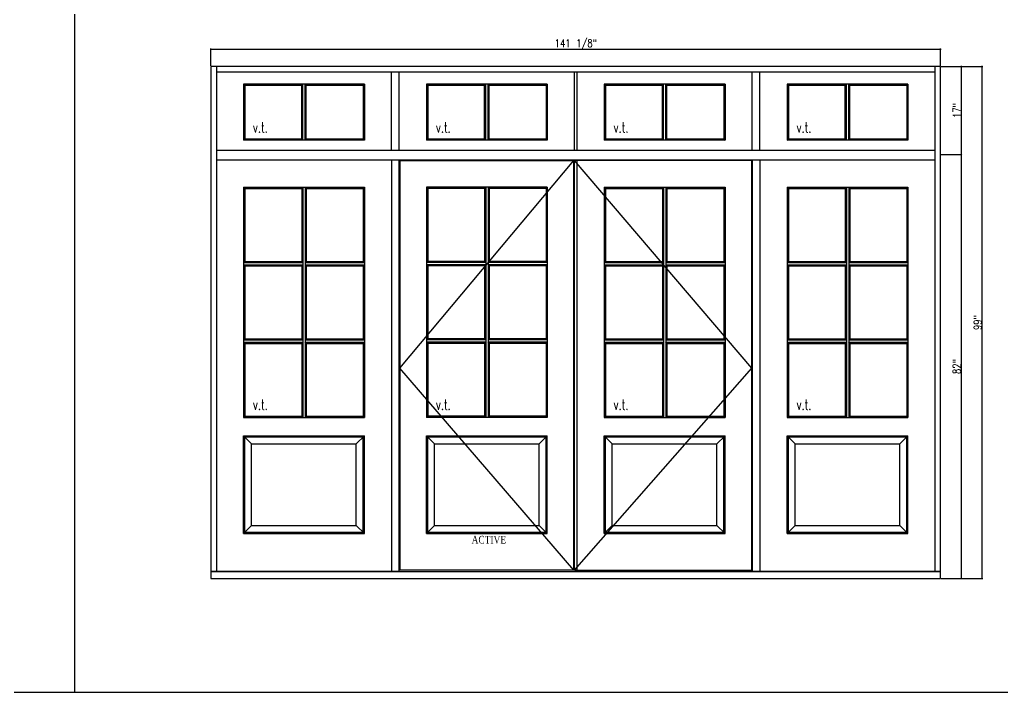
# Model space of a CAD drawing. Header units: inches. Extents: x 1985 to 11287, y 379 to 4336.
# Drawn here: x 9575.8 to 9765.8, y 3811.8 to 3941.9 of the extents above; entities that cross this region are included whole.
import ezdxf

# ---------------------------------------------------------------- set-up
doc = ezdxf.new("R2010")
doc.units = ezdxf.units.IN
doc.header["$MEASUREMENT"] = 0
doc.layers.get('0').update_dxf_attribs({"linetype": 'CONTINUOUS'})
doc.layers.get('Defpoints').update_dxf_attribs({"linetype": 'CONTINUOUS'})
for name, color, linetype in [('COTE1-1 99', 7, 'CONTINUOUS'), ('elevation 99', 7, 'CONTINUOUS'), ('opening side 99', 1, 'CONTINUOUS'), ('separation 99', 3, 'CONTINUOUS')]:
    doc.layers.add(name, color=color, linetype=linetype)
doc.styles.get("Standard").update_dxf_attribs({"font": 'txt.shx', "width": 0.8})
doc.styles.add('Times', font='times.ttf', dxfattribs={"width": 0.8})
doc.dimstyles.new('Elevation', dxfattribs={"dimscale": 2, "dimtxt": 0.75, "dimasz": 0.0625, "dimexe": 0.0625, "dimexo": 0.0625, "dimgap": 0.0625, "dimtad": 1, "dimdec": 5, "dimzin": 0, "dimdsep": 46, "dimlunit": 5, "dimtxsty": 'Standard', "dimblk1": 'OBLIQUE', "dimblk2": 'OBLIQUE', "dimsah": 1, "dimcen": 2, "dimdle": 0.0625, "dimclrd": 1, "dimclre": 1, "dimadec": 1, "dimazin": 0, "dimtfac": 0.375, "dimtdec": 5, "dimtmove": 0, "dimatfit": 3, "dimldrblk": 'OBLIQUE', "dimfxl": 1, "dimfrac": 2, "dimtolj": 1, "dimtzin": 0, "dimarcsym": 0})

# ---------------------------------------------------------------- blocks, each defined once
blk = doc.blocks.new('_OBLIQUE')
at = {"color": 0, "linetype": 'ByBlock'}
blk.add_line((-0.5, -0.5), (0.5, 0.5), dxfattribs=at)
blk = doc.blocks.new('*D479')
at = {"layer": 'COTE1-1 99', "color": 1, "lineweight": -2, "transparency": 16777216}
for p, q in [((9612.62, 3936.23), (9754, 3936.23)), ((9612.75, 3932.95), (9612.75, 3936.35)), ((9753.87, 3932.95), (9753.87, 3936.35))]:
    blk.add_line(p, q, dxfattribs=at)
at = {"layer": 'Defpoints', "color": 0, "transparency": 16777216}
for p in [(9753.87, 3936.23), (9612.75, 3932.82), (9753.87, 3932.82)]:
    blk.add_point(p, dxfattribs=at)
at = {"layer": 'COTE1-1 99', "color": 1, "lineweight": -2, "transparency": 16777216, "xscale": 0.125, "yscale": 0.125, "zscale": 0.125, "rotation": 180}
blk.add_blockref('_OBLIQUE', (9612.75, 3936.23), dxfattribs=at)
at = {"layer": 'COTE1-1 99', "color": 1, "lineweight": -2, "transparency": 16777216, "xscale": 0.125, "yscale": 0.125, "zscale": 0.125}
blk.add_blockref('_OBLIQUE', (9753.87, 3936.23), dxfattribs=at)
at = {"layer": 'COTE1-1 99', "color": 0, "transparency": 16777216, "insert": (9683.31, 3937.1), "char_height": 1.5, "attachment_point": 5}
blk.add_mtext('\\A1;141 1/8"', dxfattribs=at)
blk = doc.blocks.new('*D480')
at = {"layer": 'COTE1-1 99', "color": 1, "lineweight": -2, "transparency": 16777216}
for p, q in [((9754, 3932.82), (9758, 3932.82)), ((9757.88, 3915.7), (9757.88, 3932.95)), ((9754, 3915.82), (9758, 3915.82))]:
    blk.add_line(p, q, dxfattribs=at)
at = {"layer": 'Defpoints', "color": 0, "transparency": 16777216}
for p in [(9753.87, 3932.82), (9757.88, 3932.82), (9753.87, 3915.82)]:
    blk.add_point(p, dxfattribs=at)
at = {"layer": 'COTE1-1 99', "color": 1, "lineweight": -2, "transparency": 16777216, "xscale": 0.125, "yscale": 0.125, "zscale": 0.125}
for p, rotation in [((9757.88, 3932.82), 90), ((9757.88, 3915.82), 270)]:
    blk.add_blockref('_OBLIQUE', p, dxfattribs=dict(at, rotation=rotation))
at = {"layer": 'COTE1-1 99', "color": 0, "transparency": 16777216, "insert": (9757, 3924.32), "char_height": 1.5, "attachment_point": 5, "rotation": 90}
blk.add_mtext('\\A1;17"', dxfattribs=at)
blk = doc.blocks.new('*D481')
at = {"layer": 'COTE1-1 99', "color": 1, "lineweight": -2, "transparency": 16777216}
for p, q in [((9754, 3915.82), (9758, 3915.82)), ((9757.88, 3833.7), (9757.88, 3915.95)), ((9754, 3833.82), (9758, 3833.82))]:
    blk.add_line(p, q, dxfattribs=at)
at = {"layer": 'Defpoints', "color": 0, "transparency": 16777216}
for p in [(9753.87, 3915.82), (9757.88, 3915.82), (9753.87, 3833.82)]:
    blk.add_point(p, dxfattribs=at)
at = {"layer": 'COTE1-1 99', "color": 1, "lineweight": -2, "transparency": 16777216, "xscale": 0.125, "yscale": 0.125, "zscale": 0.125}
for p, rotation in [((9757.88, 3915.82), 90), ((9757.88, 3833.82), 270)]:
    blk.add_blockref('_OBLIQUE', p, dxfattribs=dict(at, rotation=rotation))
at = {"layer": 'COTE1-1 99', "color": 0, "transparency": 16777216, "insert": (9757, 3874.82), "char_height": 1.5, "attachment_point": 5, "rotation": 90}
blk.add_mtext('\\A1;82"', dxfattribs=at)
blk = doc.blocks.new('*D482')
at = {"layer": 'COTE1-1 99', "color": 1, "lineweight": -2, "transparency": 16777216}
for p, q in [((9754, 3932.82), (9762.02, 3932.82)), ((9761.9, 3833.7), (9761.9, 3932.95)), ((9754, 3833.82), (9762.02, 3833.82))]:
    blk.add_line(p, q, dxfattribs=at)
at = {"layer": 'Defpoints', "color": 0, "transparency": 16777216}
for p in [(9753.87, 3932.82), (9761.9, 3932.82), (9753.87, 3833.82)]:
    blk.add_point(p, dxfattribs=at)
at = {"layer": 'COTE1-1 99', "color": 1, "lineweight": -2, "transparency": 16777216, "xscale": 0.125, "yscale": 0.125, "zscale": 0.125}
for p, rotation in [((9761.9, 3932.82), 90), ((9761.9, 3833.82), 270)]:
    blk.add_blockref('_OBLIQUE', p, dxfattribs=dict(at, rotation=rotation))
at = {"layer": 'COTE1-1 99', "color": 0, "transparency": 16777216, "insert": (9761.02, 3883.32), "char_height": 1.5, "attachment_point": 5, "rotation": 90}
blk.add_mtext('\\A1;99"', dxfattribs=at)

msp = doc.modelspace()

# ---------------------------------------------------------------- linework, layer by layer
at = {"layer": 'elevation 99'}
for p, q in [((9612.747025, 3932.821778), (9612.747025, 3833.821778)), ((9649.747025, 3932.821778), (9612.747025, 3932.821778)), ((9613.809525, 3932.821778), (9613.809525, 3835.281307)), ((9719.497025, 3932.821778), (9647.122025, 3932.821778)), ((9753.872025, 3932.821778), (9716.872025, 3932.821778)), ((9752.809525, 3835.281307), (9752.809525, 3932.821778)), ((9753.872025, 3833.821778), (9753.872025, 3932.821778)), ((9649.747025, 3931.759278), (9613.809525, 3931.759278)), ((9719.497025, 3931.759278), (9647.122025, 3931.759278)), ((9647.684525, 3916.656315), (9647.684525, 3931.759278)), ((9649.184525, 3916.656315), (9649.184525, 3931.759278)), ((9683.059575, 3916.656315), (9683.059575, 3931.759278)), ((9683.559575, 3916.656315), (9683.559575, 3931.759278)), ((9752.809525, 3931.759278), (9716.872025, 3931.759278)), ((9717.434525, 3916.656315), (9717.434525, 3931.759278)), ((9718.934525, 3916.656315), (9718.934525, 3931.759278)), ((9619.31041, 3929.196756), (9619.069338, 3929.437827)), ((9619.069338, 3929.437827), (9619.069338, 3918.580702)), ((9642.424711, 3929.437827), (9619.069338, 3929.437827)), ((9619.31041, 3929.196756), (9619.31041, 3918.821773)), ((9630.309525, 3929.196756), (9619.31041, 3929.196756)), ((9630.309525, 3929.196756), (9630.513725, 3929.437827)), ((9630.309525, 3918.821773), (9630.309525, 3929.196756)), ((9630.513725, 3918.580702), (9630.513725, 3929.437827)), ((9630.980325, 3918.580702), (9630.980325, 3929.437827)), ((9631.184525, 3929.196756), (9630.980325, 3929.437827)), ((9642.18364, 3929.196756), (9631.184525, 3929.196756)), ((9631.184525, 3918.821773), (9631.184525, 3929.196756)), ((9642.18364, 3929.196756), (9642.424711, 3929.437827)), ((9642.18364, 3929.196756), (9642.18364, 3918.821773)), ((9642.424711, 3929.437827), (9642.424711, 3918.580702)), ((9654.68541, 3929.196756), (9654.444338, 3929.437827)), ((9654.444338, 3929.437827), (9654.444338, 3918.580702)), ((9677.799711, 3929.437827), (9654.444338, 3929.437827)), ((9654.68541, 3929.196756), (9654.68541, 3918.821773)), ((9665.684525, 3929.196756), (9654.68541, 3929.196756)), ((9665.684525, 3929.196756), (9665.888725, 3929.437827)), ((9665.684525, 3918.821773), (9665.684525, 3929.196756)), ((9665.888725, 3918.580702), (9665.888725, 3929.437827)), ((9666.355325, 3918.580702), (9666.355325, 3929.437827)), ((9666.559525, 3929.196756), (9666.355325, 3929.437827)), ((9677.55864, 3929.196756), (9666.559525, 3929.196756)), ((9666.559525, 3918.821773), (9666.559525, 3929.196756)), ((9677.55864, 3929.196756), (9677.799711, 3929.437827)), ((9677.55864, 3929.196756), (9677.55864, 3918.821773)), ((9677.799711, 3929.437827), (9677.799711, 3918.580702)), ((9688.819338, 3929.437827), (9689.06041, 3929.196756)), ((9688.819338, 3929.437827), (9688.819338, 3918.580702)), ((9712.174711, 3929.437827), (9688.819338, 3929.437827)), ((9689.06041, 3929.196756), (9689.06041, 3918.821773)), ((9700.059525, 3929.196756), (9689.06041, 3929.196756)), ((9700.059525, 3929.196756), (9700.263725, 3929.437827)), ((9700.059525, 3918.821773), (9700.059525, 3929.196756)), ((9700.263725, 3918.580702), (9700.263725, 3929.437827)), ((9700.730325, 3918.580702), (9700.730325, 3929.437827)), ((9700.934525, 3929.196756), (9700.730325, 3929.437827)), ((9711.93364, 3929.196756), (9700.934525, 3929.196756)), ((9700.934525, 3918.821773), (9700.934525, 3929.196756)), ((9711.93364, 3929.196756), (9712.174711, 3929.437827)), ((9711.93364, 3929.196756), (9711.93364, 3918.821773)), ((9712.174711, 3929.437827), (9712.174711, 3918.580702)), ((9724.43541, 3929.196756), (9724.194338, 3929.437827)), ((9724.194338, 3929.437827), (9724.194338, 3918.580702)), ((9747.549711, 3929.437827), (9724.194338, 3929.437827)), ((9724.43541, 3929.196756), (9724.43541, 3918.821773)), ((9735.434525, 3929.196756), (9724.43541, 3929.196756)), ((9735.434525, 3929.196756), (9735.638725, 3929.437827)), ((9735.434525, 3918.821773), (9735.434525, 3929.196756)), ((9735.638725, 3918.580702), (9735.638725, 3929.437827)), ((9736.105325, 3918.580702), (9736.105325, 3929.437827)), ((9736.309525, 3929.196756), (9736.105325, 3929.437827)), ((9747.30864, 3929.196756), (9736.309525, 3929.196756)), ((9736.309525, 3918.821773), (9736.309525, 3929.196756)), ((9747.30864, 3929.196756), (9747.549711, 3929.437827)), ((9747.30864, 3929.196756), (9747.30864, 3918.821773)), ((9747.549711, 3929.437827), (9747.549711, 3918.580702)), ((9619.31041, 3918.821773), (9619.069338, 3918.580702)), ((9630.309525, 3918.821773), (9619.31041, 3918.821773)), ((9630.513725, 3918.580702), (9630.309525, 3918.821773)), ((9631.184525, 3918.821773), (9630.980325, 3918.580702)), ((9642.190117, 3918.821773), (9631.184525, 3918.821773)), ((9642.424711, 3918.580702), (9642.18364, 3918.821773)), ((9642.424711, 3918.580702), (9642.190117, 3918.821773)), ((9654.68541, 3918.821773), (9654.444338, 3918.580702)), ((9665.684525, 3918.821773), (9654.68541, 3918.821773)), ((9665.888725, 3918.580702), (9665.684525, 3918.821773)), ((9666.559525, 3918.821773), (9666.355325, 3918.580702)), ((9677.565117, 3918.821773), (9666.559525, 3918.821773)), ((9677.565117, 3918.821773), (9677.799711, 3918.580702)), ((9689.06041, 3918.821773), (9688.819338, 3918.580702)), ((9700.059525, 3918.821773), (9689.06041, 3918.821773)), ((9700.263725, 3918.580702), (9700.059525, 3918.821773)), ((9700.934525, 3918.821773), (9700.730325, 3918.580702)), ((9711.940117, 3918.821773), (9700.934525, 3918.821773)), ((9711.93364, 3918.821773), (9712.174711, 3918.580702)), ((9724.194338, 3918.580702), (9724.43541, 3918.821773)), ((9735.434525, 3918.821773), (9724.43541, 3918.821773)), ((9735.638725, 3918.580702), (9735.434525, 3918.821773)), ((9736.309525, 3918.821773), (9736.105325, 3918.580702)), ((9747.315117, 3918.821773), (9736.309525, 3918.821773)), ((9747.549711, 3918.580702), (9747.30864, 3918.821773)), ((9642.424711, 3918.580702), (9619.069338, 3918.580702)), ((9677.799711, 3918.580702), (9654.444338, 3918.580702)), ((9712.174711, 3918.580702), (9688.819338, 3918.580702)), ((9747.549711, 3918.580702), (9724.194338, 3918.580702)), ((9613.809525, 3916.821778), (9613.809525, 3914.196778)), ((9613.809525, 3916.656315), (9752.809525, 3916.656315)), ((9683.059525, 3914.759278), (9613.809525, 3914.759278)), ((9647.684525, 3914.759278), (9647.684525, 3835.281307)), ((9649.184525, 3835.281307), (9649.184525, 3914.759278)), ((9649.278225, 3914.665578), (9649.278225, 3835.412249)), ((9649.278225, 3914.665578), (9682.965725, 3914.665578)), ((9682.965725, 3835.412299), (9682.965725, 3914.665578)), ((9683.059475, 3835.412299), (9683.059475, 3914.665578)), ((9717.340825, 3914.665578), (9683.059475, 3914.665578)), ((9719.497025, 3914.759278), (9683.059525, 3914.759278)), ((9683.559475, 3835.412299), (9683.559475, 3914.665578)), ((9717.340775, 3835.412249), (9717.340775, 3914.665528)), ((9717.340825, 3914.665578), (9717.340825, 3835.412249)), ((9717.434525, 3914.759278), (9717.434525, 3835.281307)), ((9752.809525, 3914.759278), (9717.434525, 3914.759278)), ((9717.434525, 3835.281307), (9717.434525, 3914.759278)), ((9718.934525, 3914.759278), (9718.934525, 3835.281307)), ((9619.30951, 3909.259229), (9619.068438, 3909.527101)), ((9619.068438, 3909.527101), (9642.425611, 3909.527101)), ((9619.068438, 3909.527101), (9619.068438, 3864.960106)), ((9619.30951, 3909.259229), (9630.309525, 3909.259229)), ((9619.30951, 3909.259229), (9619.30951, 3895.155729)), ((9630.309525, 3909.259229), (9630.513725, 3909.527101)), ((9630.309525, 3909.259229), (9630.309525, 3895.155729)), ((9630.513725, 3909.527101), (9630.513725, 3864.960106)), ((9630.980325, 3909.527101), (9631.184525, 3909.259229)), ((9630.980325, 3909.527101), (9630.980325, 3864.960106)), ((9631.184525, 3909.259229), (9642.18454, 3909.259229)), ((9631.184525, 3909.259229), (9631.184525, 3895.155729)), ((9642.18454, 3909.259229), (9642.425611, 3909.527101)), ((9642.18454, 3909.259229), (9642.18454, 3895.155729)), ((9642.425611, 3909.527101), (9642.425611, 3864.960106)), ((9654.443438, 3909.527101), (9654.443438, 3864.960106)), ((9677.800611, 3909.527101), (9654.443438, 3909.527101)), ((9654.68451, 3909.259229), (9654.443438, 3909.527101)), ((9654.68451, 3909.259229), (9654.68451, 3895.155729)), ((9665.684525, 3909.259229), (9654.68451, 3909.259229)), ((9665.888725, 3909.527101), (9665.684525, 3909.259229)), ((9665.684525, 3909.259229), (9665.684525, 3895.155729)), ((9665.888725, 3909.527101), (9665.888725, 3864.960106)), ((9666.355325, 3909.527101), (9666.355325, 3864.960106)), ((9666.559525, 3909.259229), (9666.355325, 3909.527101)), ((9677.55954, 3909.259229), (9666.559525, 3909.259229)), ((9666.559525, 3909.259229), (9666.559525, 3895.155729)), ((9677.55954, 3909.259229), (9677.800611, 3909.527101)), ((9677.55954, 3909.259229), (9677.55954, 3895.155729)), ((9677.800611, 3909.527101), (9677.800611, 3864.960106)), ((9689.05951, 3909.259229), (9688.818438, 3909.527101)), ((9688.818438, 3909.527101), (9712.175611, 3909.527101)), ((9688.818438, 3909.527101), (9688.818438, 3864.960106)), ((9689.05951, 3909.259229), (9700.059525, 3909.259229)), ((9689.05951, 3909.259229), (9689.05951, 3895.155729)), ((9700.059525, 3909.259229), (9700.263725, 3909.527101)), ((9700.059525, 3909.259229), (9700.059525, 3895.155729)), ((9700.263725, 3909.527101), (9700.263725, 3864.960106)), ((9700.730325, 3909.527101), (9700.934525, 3909.259229)), ((9700.730325, 3909.527101), (9700.730325, 3864.960106)), ((9700.934525, 3909.259229), (9711.93454, 3909.259229)), ((9700.934525, 3909.259229), (9700.934525, 3895.155729)), ((9711.93454, 3909.259229), (9712.175611, 3909.527101)), ((9711.93454, 3909.259229), (9711.93454, 3895.155729)), ((9712.175611, 3909.527101), (9712.175611, 3864.960106)), ((9724.193438, 3909.527101), (9724.193438, 3864.960106)), ((9724.193438, 3909.527101), (9747.550611, 3909.527101)), ((9724.43451, 3909.259229), (9724.193438, 3909.527101)), ((9724.43451, 3909.259229), (9724.43451, 3895.155729)), ((9724.43451, 3909.259229), (9735.434525, 3909.259229)), ((9735.434525, 3909.259229), (9735.638725, 3909.527101)), ((9735.434525, 3909.259229), (9735.434525, 3895.155729)), ((9735.638725, 3909.527101), (9735.638725, 3864.960106)), ((9736.105325, 3909.527101), (9736.105325, 3864.960106)), ((9736.105325, 3909.527101), (9736.309525, 3909.259229)), ((9736.309525, 3909.259229), (9736.309525, 3895.155729)), ((9736.309525, 3909.259229), (9747.30954, 3909.259229)), ((9747.30954, 3909.259229), (9747.550611, 3909.527101)), ((9747.30954, 3909.259229), (9747.30954, 3895.155729)), ((9747.550611, 3909.527101), (9747.550611, 3864.960106)), ((9619.30951, 3895.155729), (9619.068438, 3894.951529)), ((9619.068438, 3894.951529), (9630.513725, 3894.951529)), ((9619.30951, 3894.280729), (9619.068438, 3894.484929)), ((9619.068438, 3894.484929), (9630.513725, 3894.484929)), ((9619.30951, 3895.155729), (9630.309525, 3895.155729)), ((9619.30951, 3894.280729), (9619.30951, 3880.177229)), ((9619.30951, 3894.280729), (9630.309525, 3894.280729)), ((9630.309525, 3895.155729), (9630.513725, 3894.951529)), ((9630.309525, 3894.280729), (9630.513725, 3894.484929)), ((9630.309525, 3894.280729), (9630.309525, 3880.177229)), ((9631.184525, 3895.155729), (9630.980325, 3894.951529)), ((9630.980325, 3894.951529), (9642.425611, 3894.951529)), ((9630.980325, 3894.484929), (9642.425611, 3894.484929)), ((9631.184525, 3894.280729), (9630.980325, 3894.484929)), ((9631.184525, 3895.155729), (9642.18454, 3895.155729)), ((9631.184525, 3894.280729), (9631.184525, 3880.177229)), ((9631.184525, 3894.280729), (9642.18454, 3894.280729)), ((9642.18454, 3895.155729), (9642.425611, 3894.951529)), ((9642.18454, 3894.280729), (9642.425611, 3894.484929)), ((9642.18454, 3894.280729), (9642.18454, 3880.177229)), ((9654.68451, 3895.155729), (9654.443438, 3894.951529)), ((9665.888725, 3894.951529), (9654.443438, 3894.951529)), ((9654.68451, 3894.280729), (9654.443438, 3894.484929)), ((9665.888725, 3894.484929), (9654.443438, 3894.484929)), ((9665.684525, 3895.155729), (9654.68451, 3895.155729)), ((9654.68451, 3894.280729), (9654.68451, 3880.177229)), ((9665.684525, 3894.280729), (9654.68451, 3894.280729)), ((9665.684525, 3895.155729), (9665.888725, 3894.951529)), ((9665.684525, 3894.280729), (9665.888725, 3894.484929)), ((9665.684525, 3894.280729), (9665.684525, 3880.177229)), ((9666.559525, 3895.155729), (9666.355325, 3894.951529)), ((9677.800611, 3894.951529), (9666.355325, 3894.951529)), ((9677.800611, 3894.484929), (9666.355325, 3894.484929)), ((9666.559525, 3894.280729), (9666.355325, 3894.484929)), ((9677.55954, 3895.155729), (9666.559525, 3895.155729)), ((9677.55954, 3894.280729), (9666.559525, 3894.280729)), ((9666.559525, 3894.280729), (9666.559525, 3880.177229)), ((9677.55954, 3895.155729), (9677.800611, 3894.951529)), ((9677.55954, 3894.280729), (9677.800611, 3894.484929)), ((9677.55954, 3894.280729), (9677.55954, 3880.177229)), ((9689.05951, 3895.155729), (9688.818438, 3894.951529)), ((9688.818438, 3894.951529), (9700.263725, 3894.951529)), ((9689.05951, 3894.280729), (9688.818438, 3894.484929)), ((9688.818438, 3894.484929), (9700.263725, 3894.484929)), ((9689.05951, 3895.155729), (9700.059525, 3895.155729)), ((9689.05951, 3894.280729), (9689.05951, 3880.177229)), ((9689.05951, 3894.280729), (9700.059525, 3894.280729)), ((9700.059525, 3895.155729), (9700.263725, 3894.951529)), ((9700.059525, 3894.280729), (9700.263725, 3894.484929)), ((9700.059525, 3894.280729), (9700.059525, 3880.177229)), ((9700.934525, 3895.155729), (9700.730325, 3894.951529)), ((9700.730325, 3894.951529), (9712.175611, 3894.951529)), ((9700.730325, 3894.484929), (9712.175611, 3894.484929)), ((9700.934525, 3894.280729), (9700.730325, 3894.484929)), ((9700.934525, 3895.155729), (9711.93454, 3895.155729)), ((9700.934525, 3894.280729), (9700.934525, 3880.177229)), ((9700.934525, 3894.280729), (9711.93454, 3894.280729)), ((9711.93454, 3895.155729), (9712.175611, 3894.951529)), ((9711.93454, 3894.280729), (9712.175611, 3894.484929)), ((9711.93454, 3894.280729), (9711.93454, 3880.177229)), ((9724.43451, 3895.155729), (9724.193438, 3894.951529)), ((9724.193438, 3894.951529), (9735.638725, 3894.951529)), ((9724.193438, 3894.484929), (9735.638725, 3894.484929)), ((9724.43451, 3894.280729), (9724.193438, 3894.484929)), ((9724.43451, 3895.155729), (9735.434525, 3895.155729)), ((9724.43451, 3894.280729), (9735.434525, 3894.280729)), ((9724.43451, 3894.280729), (9724.43451, 3880.177229)), ((9735.434525, 3895.155729), (9735.638725, 3894.951529)), ((9735.434525, 3894.280729), (9735.638725, 3894.484929)), ((9735.434525, 3894.280729), (9735.434525, 3880.177229)), ((9736.309525, 3895.155729), (9736.105325, 3894.951529)), ((9736.105325, 3894.951529), (9747.550611, 3894.951529)), ((9736.309525, 3894.280729), (9736.105325, 3894.484929)), ((9736.105325, 3894.484929), (9747.550611, 3894.484929)), ((9736.309525, 3895.155729), (9747.30954, 3895.155729)), ((9736.309525, 3894.280729), (9747.30954, 3894.280729)), ((9736.309525, 3894.280729), (9736.309525, 3880.177229)), ((9747.30954, 3895.155729), (9747.550611, 3894.951529)), ((9747.30954, 3894.280729), (9747.550611, 3894.484929)), ((9747.30954, 3894.280729), (9747.30954, 3880.177229)), ((9619.30951, 3880.177229), (9619.068438, 3879.973029)), ((9619.068438, 3879.973029), (9630.513725, 3879.973029)), ((9619.068438, 3879.510878), (9630.513725, 3879.510878)), ((9619.30951, 3880.177229), (9630.309525, 3880.177229)), ((9619.30951, 3879.306678), (9619.30951, 3865.201178)), ((9619.30951, 3879.306678), (9630.309525, 3879.306678)), ((9630.309525, 3879.306678), (9630.309525, 3865.201178)), ((9630.980325, 3879.973029), (9642.425611, 3879.973029)), ((9630.980325, 3879.510878), (9642.425611, 3879.510878)), ((9631.184525, 3880.177229), (9642.18454, 3880.177229)), ((9631.184525, 3879.306678), (9642.18454, 3879.306678)), ((9631.184525, 3879.306678), (9631.184525, 3865.201178)), ((9642.18454, 3880.177229), (9642.425611, 3879.973029)), ((9642.18454, 3879.306678), (9642.425611, 3879.510878)), ((9642.18454, 3879.306678), (9642.18454, 3865.201178)), ((9654.68451, 3880.177229), (9654.443438, 3879.973029)), ((9665.888725, 3879.973029), (9654.443438, 3879.973029)), ((9654.68451, 3879.306678), (9654.443438, 3879.510878)), ((9665.888725, 3879.510878), (9654.443438, 3879.510878)), ((9665.684525, 3880.177229), (9654.68451, 3880.177229)), ((9654.68451, 3879.306678), (9654.68451, 3865.201178)), ((9665.684525, 3879.306678), (9654.68451, 3879.306678)), ((9665.684525, 3879.306678), (9665.684525, 3865.201178)), ((9677.800611, 3879.973029), (9666.355325, 3879.973029)), ((9677.800611, 3879.510878), (9666.355325, 3879.510878)), ((9677.55954, 3880.177229), (9666.559525, 3880.177229)), ((9677.55954, 3879.306678), (9666.559525, 3879.306678)), ((9666.559525, 3879.306678), (9666.559525, 3865.201178)), ((9677.55954, 3880.177229), (9677.800611, 3879.973029)), ((9677.55954, 3879.306678), (9677.55954, 3865.201178)), ((9689.05951, 3880.177229), (9688.818438, 3879.973029)), ((9688.818438, 3879.973029), (9700.263725, 3879.973029)), ((9688.818438, 3879.510878), (9700.263725, 3879.510878)), ((9689.05951, 3880.177229), (9700.059525, 3880.177229)), ((9689.05951, 3879.306678), (9689.05951, 3865.201178)), ((9689.05951, 3879.306678), (9700.059525, 3879.306678)), ((9700.059525, 3879.306678), (9700.059525, 3865.201178)), ((9700.730325, 3879.973029), (9712.175611, 3879.973029)), ((9700.730325, 3879.510878), (9712.175611, 3879.510878)), ((9700.934525, 3880.177229), (9711.93454, 3880.177229)), ((9700.934525, 3879.306678), (9711.93454, 3879.306678)), ((9700.934525, 3879.306678), (9700.934525, 3865.201178)), ((9711.93454, 3880.177229), (9712.175611, 3879.973029)), ((9711.93454, 3879.306678), (9712.175611, 3879.510878)), ((9711.93454, 3879.306678), (9711.93454, 3865.201178)), ((9724.43451, 3880.177229), (9724.193438, 3879.973029)), ((9724.193438, 3879.973029), (9735.638725, 3879.973029)), ((9724.193438, 3879.510878), (9735.638725, 3879.510878)), ((9724.43451, 3880.177229), (9735.434525, 3880.177229)), ((9724.43451, 3879.306678), (9735.434525, 3879.306678)), ((9724.43451, 3879.306678), (9724.43451, 3865.201178)), ((9735.434525, 3879.306678), (9735.434525, 3865.201178)), ((9736.105325, 3879.973029), (9747.550611, 3879.973029)), ((9736.105325, 3879.510878), (9747.550611, 3879.510878)), ((9736.309525, 3880.177229), (9747.30954, 3880.177229)), ((9736.309525, 3879.306678), (9736.309525, 3865.201178)), ((9736.309525, 3879.306678), (9747.30954, 3879.306678)), ((9747.30954, 3880.177229), (9747.550611, 3879.973029)), ((9747.30954, 3879.306678), (9747.550611, 3879.510878)), ((9747.30954, 3879.306678), (9747.30954, 3865.201178)), ((9619.068438, 3864.960106), (9619.30951, 3865.201178)), ((9619.068438, 3864.960106), (9642.425611, 3864.960106)), ((9619.30951, 3865.201178), (9630.309525, 3865.201178)), ((9630.309525, 3865.201178), (9630.513725, 3864.960106)), ((9631.184525, 3865.201178), (9630.980325, 3864.960106)), ((9631.184525, 3865.201178), (9642.18454, 3865.201178)), ((9642.425611, 3864.960106), (9642.18454, 3865.201178)), ((9654.443438, 3864.960106), (9654.68451, 3865.201178)), ((9677.800611, 3864.960106), (9654.443438, 3864.960106)), ((9665.684525, 3865.201178), (9654.68451, 3865.201178)), ((9665.684525, 3865.201178), (9665.888725, 3864.960106)), ((9666.559525, 3865.201178), (9666.355325, 3864.960106)), ((9677.55954, 3865.201178), (9666.559525, 3865.201178)), ((9677.800611, 3864.960106), (9677.55954, 3865.201178)), ((9688.818438, 3864.960106), (9689.05951, 3865.201178)), ((9688.818438, 3864.960106), (9712.175611, 3864.960106)), ((9689.05951, 3865.201178), (9700.059525, 3865.201178)), ((9700.059525, 3865.201178), (9700.263725, 3864.960106)), ((9700.934525, 3865.201178), (9700.730325, 3864.960106)), ((9700.934525, 3865.201178), (9711.93454, 3865.201178)), ((9712.175611, 3864.960106), (9711.93454, 3865.201178)), ((9724.193438, 3864.960106), (9724.43451, 3865.201178)), ((9724.193438, 3864.960106), (9747.550611, 3864.960106)), ((9724.43451, 3865.201178), (9735.434525, 3865.201178)), ((9735.434525, 3865.201178), (9735.638725, 3864.960106)), ((9736.309525, 3865.201178), (9736.105325, 3864.960106)), ((9736.309525, 3865.201178), (9747.30954, 3865.201178)), ((9747.550611, 3864.960106), (9747.30954, 3865.201178)), ((9619.068379, 3861.442249), (9642.425655, 3861.442249)), ((9619.068379, 3842.540192), (9619.068379, 3861.442249)), ((9620.621951, 3859.888628), (9619.068379, 3861.442249)), ((9619.309451, 3861.201128), (9642.184584, 3861.201128)), ((9619.309451, 3842.781263), (9619.309451, 3861.201128)), ((9620.621951, 3859.888628), (9640.872084, 3859.888628)), ((9620.621951, 3844.093763), (9620.621951, 3859.888628)), ((9642.425655, 3861.442249), (9640.872084, 3859.888628)), ((9640.872084, 3844.093763), (9640.872084, 3859.888628)), ((9642.184584, 3842.781263), (9642.184584, 3861.201128)), ((9642.425655, 3842.540192), (9642.425655, 3861.442249)), ((9655.996951, 3859.888628), (9654.443379, 3861.442249)), ((9654.443379, 3842.540192), (9654.443379, 3861.442249)), ((9654.443379, 3861.442249), (9677.800655, 3861.442249)), ((9654.684451, 3842.781263), (9654.684451, 3861.201128)), ((9654.684451, 3861.201128), (9677.559584, 3861.201128)), ((9655.996951, 3844.093763), (9655.996951, 3859.888628)), ((9655.996951, 3859.888628), (9676.247084, 3859.888628)), ((9677.800655, 3861.442249), (9676.247084, 3859.888628)), ((9676.247084, 3844.093763), (9676.247084, 3859.888628)), ((9677.559584, 3842.781263), (9677.559584, 3861.201128)), ((9677.800655, 3842.540192), (9677.800655, 3861.442249)), ((9690.371951, 3859.888628), (9688.818379, 3861.442249)), ((9688.818379, 3842.540192), (9688.818379, 3861.442249)), ((9688.818379, 3861.442249), (9712.175655, 3861.442249)), ((9689.059451, 3842.781263), (9689.059451, 3861.201128)), ((9689.059451, 3861.201128), (9711.934584, 3861.201128)), ((9690.371951, 3844.093763), (9690.371951, 3859.888628)), ((9690.371951, 3859.888628), (9710.622084, 3859.888628)), ((9712.175655, 3861.442249), (9710.622084, 3859.888628)), ((9710.622084, 3844.093763), (9710.622084, 3859.888628)), ((9711.934584, 3842.781263), (9711.934584, 3861.201128)), ((9712.175655, 3842.540192), (9712.175655, 3861.442249)), ((9725.746951, 3859.888628), (9724.193379, 3861.442249)), ((9724.193379, 3842.540192), (9724.193379, 3861.442249)), ((9724.193379, 3861.442249), (9747.550655, 3861.442249)), ((9724.434451, 3842.781263), (9724.434451, 3861.201128)), ((9724.434451, 3861.201128), (9747.309584, 3861.201128)), ((9725.746951, 3844.093763), (9725.746951, 3859.888628)), ((9725.746951, 3859.888628), (9745.997084, 3859.888628)), ((9747.550655, 3861.442249), (9745.997084, 3859.888628)), ((9745.997084, 3844.093763), (9745.997084, 3859.888628)), ((9747.309584, 3842.781263), (9747.309584, 3861.201128)), ((9747.550655, 3842.540192), (9747.550655, 3861.442249)), ((9619.068379, 3842.540192), (9620.621951, 3844.093763)), ((9619.309451, 3842.781263), (9642.184584, 3842.781263)), ((9620.621951, 3844.093763), (9640.872084, 3844.093763)), ((9642.425655, 3842.540192), (9640.872084, 3844.093763)), ((9654.443379, 3842.540192), (9655.996951, 3844.093763)), ((9654.684451, 3842.781263), (9677.559584, 3842.781263)), ((9655.996951, 3844.093763), (9676.247084, 3844.093763)), ((9677.800655, 3842.540192), (9676.247084, 3844.093763)), ((9688.818379, 3842.540192), (9690.371951, 3844.093763)), ((9689.059451, 3842.781263), (9711.934584, 3842.781263)), ((9690.371951, 3844.093763), (9710.622084, 3844.093763)), ((9712.175655, 3842.540192), (9710.622084, 3844.093763)), ((9724.193379, 3842.540192), (9725.746951, 3844.093763)), ((9724.434451, 3842.781263), (9747.309584, 3842.781263)), ((9725.746951, 3844.093763), (9745.997084, 3844.093763)), ((9747.550655, 3842.540192), (9745.997084, 3844.093763)), ((9619.068379, 3842.540192), (9642.425655, 3842.540192)), ((9654.443379, 3842.540192), (9677.800655, 3842.540192)), ((9688.818379, 3842.540192), (9712.175655, 3842.540192)), ((9724.193379, 3842.540192), (9747.550655, 3842.540192)), ((9612.747025, 3835.281307), (9613.809525, 3835.281307)), ((9612.747025, 3835.165478), (9682.497025, 3835.165478)), ((9613.809525, 3835.281307), (9649.184525, 3835.281307)), ((9682.965725, 3835.412298), (9649.278225, 3835.412249)), ((9682.497025, 3835.165478), (9719.497025, 3835.165478)), ((9683.059475, 3835.412249), (9717.340825, 3835.412249)), ((9716.872025, 3835.165478), (9753.872025, 3835.165478)), ((9717.434525, 3835.281307), (9719.497025, 3835.281307)), ((9717.434525, 3835.281307), (9752.809525, 3835.281307)), ((9752.809525, 3835.281307), (9753.872025, 3835.281307)), ((9612.747025, 3833.821778), (9640.622025, 3833.821778)), ((9612.747025, 3833.821778), (9647.122025, 3833.821778)), ((9612.747025, 3833.821778), (9649.747025, 3833.821778)), ((9612.747025, 3833.821778), (9649.747025, 3833.821778)), ((9612.747025, 3833.821778), (9647.122025, 3833.821778)), ((9612.747025, 3833.821778), (9640.622025, 3833.821778)), ((9612.747025, 3833.821778), (9649.747025, 3833.821778)), ((9612.747025, 3833.821778), (9647.122025, 3833.821778)), ((9612.747025, 3833.821778), (9640.622025, 3833.821778)), ((9612.747025, 3833.821778), (9649.747025, 3833.821778)), ((9612.747025, 3833.821778), (9647.122025, 3833.821778)), ((9612.747025, 3833.821778), (9640.622025, 3833.821778)), ((9647.122025, 3833.821778), (9678.122025, 3833.821778)), ((9647.122025, 3833.821778), (9719.497025, 3833.821778)), ((9647.122025, 3833.821778), (9678.122025, 3833.821778)), ((9647.122025, 3833.821778), (9719.497025, 3833.821778)), ((9647.122025, 3833.821778), (9678.122025, 3833.821778)), ((9647.122025, 3833.821778), (9719.497025, 3833.821778)), ((9647.122025, 3833.821778), (9678.122025, 3833.821778)), ((9647.122025, 3833.821778), (9719.497025, 3833.821778)), ((9716.872025, 3833.821778), (9745.747025, 3833.821778)), ((9716.872025, 3833.821778), (9752.247025, 3833.821778)), ((9716.872025, 3833.821778), (9753.872025, 3833.821778)), ((9716.872025, 3833.821778), (9753.872025, 3833.821778)), ((9716.872025, 3833.821778), (9752.247025, 3833.821778)), ((9716.872025, 3833.821778), (9745.747025, 3833.821778)), ((9716.872025, 3833.821778), (9753.872025, 3833.821778)), ((9716.872025, 3833.821778), (9752.247025, 3833.821778)), ((9716.872025, 3833.821778), (9745.747025, 3833.821778))]:
    msp.add_line(p, q, dxfattribs=at)
at = {"layer": 'elevation 99', "color": 7}
for p, q in [((9619.30951, 3879.306678), (9619.068438, 3879.510878)), ((9630.309525, 3880.177229), (9630.513725, 3879.973029)), ((9630.309525, 3879.306678), (9630.513725, 3879.510878)), ((9631.184525, 3880.177229), (9630.980325, 3879.973029)), ((9631.184525, 3879.306678), (9630.980325, 3879.510878)), ((9665.684525, 3880.177229), (9665.888725, 3879.973029)), ((9665.684525, 3879.306678), (9665.888725, 3879.510878)), ((9666.559525, 3880.177229), (9666.355325, 3879.973029)), ((9666.559525, 3879.306678), (9666.355325, 3879.510878)), ((9677.55954, 3879.306678), (9677.800611, 3879.510878)), ((9689.05951, 3879.306678), (9688.818438, 3879.510878)), ((9700.059525, 3880.177229), (9700.263725, 3879.973029)), ((9700.059525, 3879.306678), (9700.263725, 3879.510878)), ((9700.934525, 3880.177229), (9700.730325, 3879.973029)), ((9700.934525, 3879.306678), (9700.730325, 3879.510878)), ((9724.43451, 3879.306678), (9724.193438, 3879.510878)), ((9735.434525, 3880.177229), (9735.638725, 3879.973029)), ((9735.434525, 3879.306678), (9735.638725, 3879.510878)), ((9736.309525, 3880.177229), (9736.105325, 3879.973029)), ((9736.309525, 3879.306678), (9736.105325, 3879.510878))]:
    msp.add_line(p, q, dxfattribs=at)
at = {"layer": 'opening side 99', "color": 1}
for p, q in [((9649.278275, 3874.538963), (9682.965725, 3914.665578)), ((9717.340875, 3874.538963), (9683.059475, 3914.665578)), ((9682.965725, 3835.412298), (9649.278275, 3874.538963)), ((9683.059475, 3835.412249), (9717.340875, 3874.538963))]:
    msp.add_line(p, q, dxfattribs=at)
at = {"layer": 'separation 99'}
for p, q in [((9586.397805, 4301.200203), (9586.397805, 3811.814787)), ((9943.552213, 3811.814787), (7685.752407, 3811.814787))]:
    msp.add_line(p, q, dxfattribs=at)

# ---------------------------------------------------------------- texts
at = {"layer": 'elevation 99', "width": 0.7}
for p in [(9620.888544, 3920.067036), (9656.263544, 3920.067036), (9690.638544, 3920.067036), (9726.013544, 3920.067036), (9620.889444, 3866.446441), (9656.264444, 3866.446441), (9690.639444, 3866.446441), (9726.014444, 3866.446441)]:
    msp.add_text('v.t.', height=2, dxfattribs=at).set_placement(p)
at = {"layer": 'opening side 99', "color": 1, "insert": (9669.82508, 3842.081853), "char_height": 1.5, "width": 15.987, "attachment_point": 3, "style": 'Times'}
msp.add_mtext('ACTIVE', dxfattribs=at)

# ---------------------------------------------------------------- dimensions: what is measured, and where the dimension line sits
at = {"layer": 'COTE1-1 99'}
dim = msp.add_linear_dim(base=(9753.872025, 3936.229455), p1=(9612.747025, 3932.821778), p2=(9753.872025, 3932.821778), dimstyle='Elevation', override={"dimtxt": 0.75, "dimdec": 5, "dimlunit": 5, "dimpost": '"'}, dxfattribs=at)
dim.commit()
dim.dimension.update_dxf_attribs({"geometry": '*D479', "text_midpoint": (9683.309525, 3937.104455)})
for base, p1, p2, override, picture, middle in [((9757.875578, 3932.821778), (9753.872025, 3915.821778), (9753.872025, 3932.821778), {"dimtxt": 0.75, "dimdec": 5, "dimlunit": 5, "dimpost": '"'}, '*D480', (9757.000578, 3924.321778)), ((9761.896184, 3932.821778), (9753.872025, 3833.821778), (9753.872025, 3932.821778), {"dimpost": '"'}, '*D482', (9761.021184, 3883.321778)), ((9757.875578, 3915.821778), (9753.872025, 3833.821778), (9753.872025, 3915.821778), {"dimtxt": 0.75, "dimdec": 5, "dimlunit": 5, "dimpost": '"'}, '*D481', (9757.000578, 3874.821778))]:
    dim = msp.add_linear_dim(base=base, p1=p1, p2=p2, angle=90, dimstyle='Elevation', override=override, dxfattribs=at)
    dim.commit()
    dim.dimension.update_dxf_attribs({"geometry": picture, "text_midpoint": middle})

doc.saveas('drawing.dxf')
